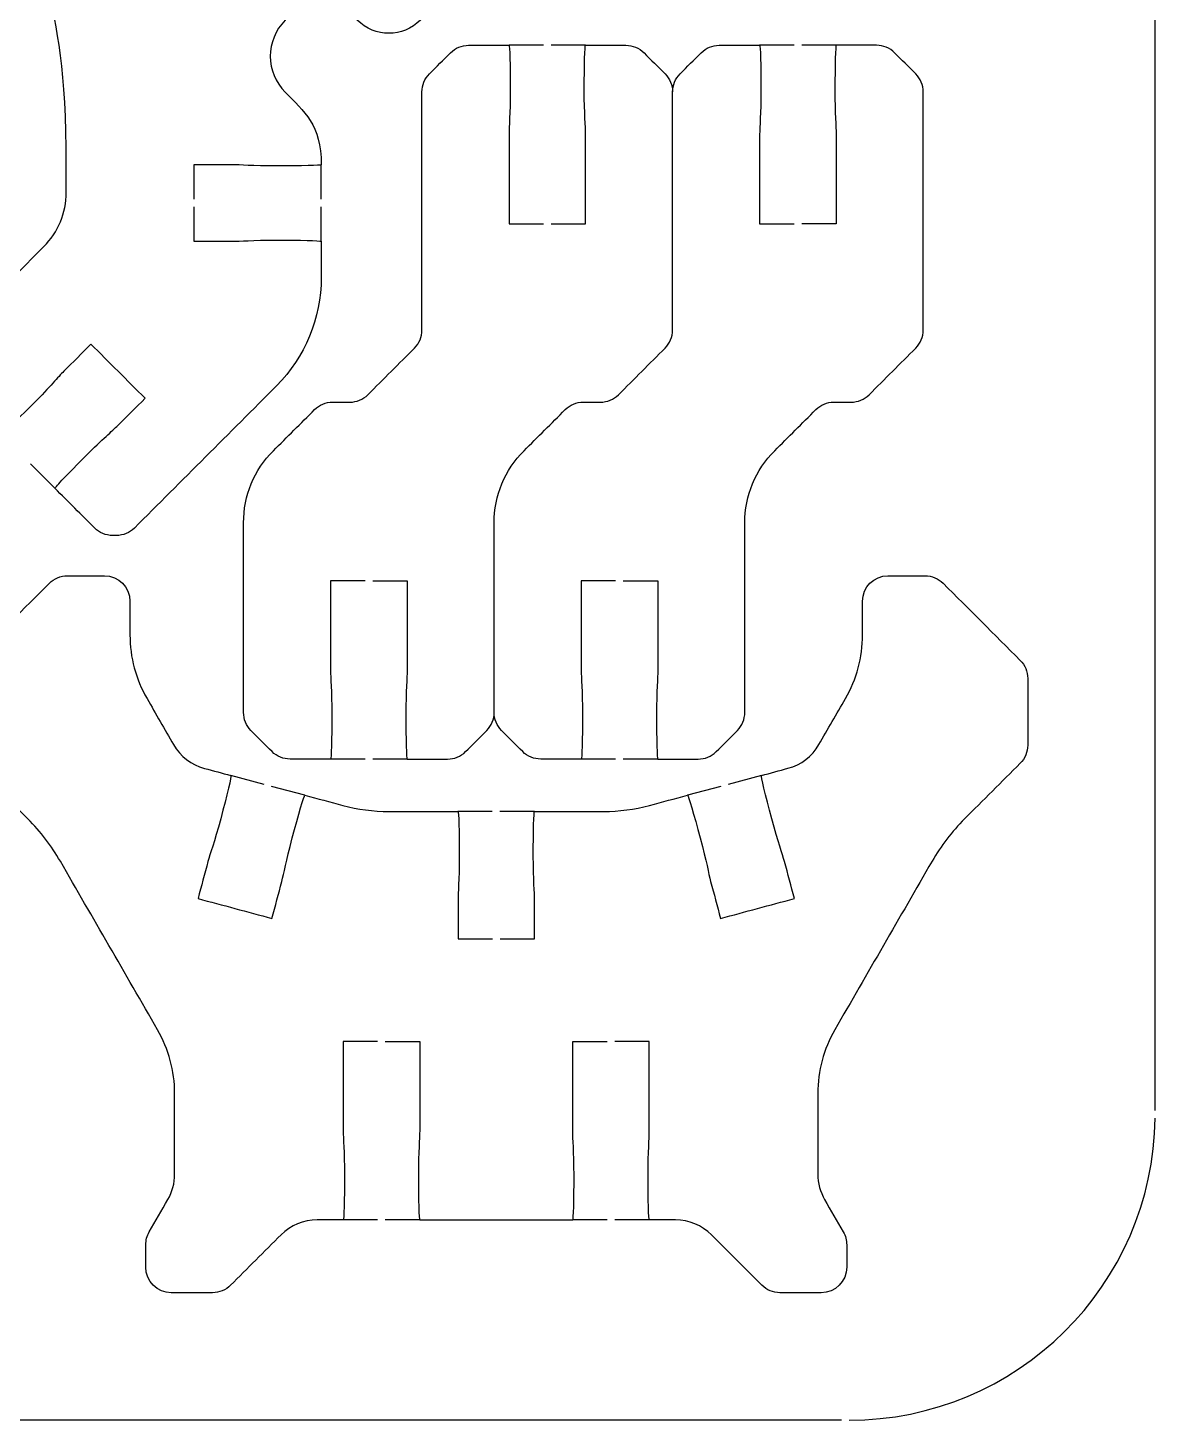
# Model space of a CAD drawing. Extents: x 0 to 265, y 230 to 450.
# Drawn here: x 220.8 to 265, y 230 to 284.6 of the extents above; entities that cross this region are included whole.
import ezdxf

# ---------------------------------------------------------------- set-up
doc = ezdxf.new("R2010")
doc.units = 0
doc.header["$MEASUREMENT"] = 0
doc.layers.add('DEFAULT', color=18, linetype='CONTINUOUS')

msp = doc.modelspace()

# ---------------------------------------------------------------- linework, layer by layer
at = {"layer": 'DEFAULT', "color": 1}
for points in [[(265, 242.15), (265, 437.85)], [(241.004, 283.93), (239.653, 283.93)], [(242.651, 283.93), (241.304, 283.93)], [(250.836, 283.93), (249.484, 283.93)], [(252.483, 283.93), (251.135, 283.93)], [(232.287, 277.894), (232.287, 279.245)], [(232.287, 276.243), (232.287, 277.594)], [(221.837, 266.556), (220.881, 267.512)], [(234.005, 255.93), (232.657, 255.93)], [(235.656, 255.93), (234.304, 255.93)], [(243.836, 255.93), (242.489, 255.93)], [(245.487, 255.93), (244.136, 255.93)], [(230.046, 254.939), (228.745, 255.288)], [(249.555, 255.288), (248.25, 254.939)], [(231.641, 254.512), (230.339, 254.861)], [(247.96, 254.861), (246.655, 254.512)], [(238.996, 253.877), (237.649, 253.877)], [(240.647, 253.877), (239.296, 253.877)], [(234.495, 237.857), (233.147, 237.857)], [(236.146, 237.857), (234.795, 237.857)], [(243.501, 237.857), (242.154, 237.857)], [(245.152, 237.857), (243.801, 237.857)], [(252.698, 230.001), (147.299, 230.001)]]:
    msp.add_lwpolyline(points, dxfattribs=at)
for points, knots in [([(227.214, 417.583), (227.214, 417.133), (227.214, 416.683), (227.214, 416.232), (228.38, 416.232), (229.547, 416.232), (230.713, 416.232), (231.048, 416.232), (231.496, 416.282), (232.466, 416.282), (233.433, 416.278), (234.216, 416.26), (234.216, 416.229), (234.216, 414.73), (234.216, 413.232), (234.216, 411.734), (234.209, 411.702), (233.43, 411.685), (232.463, 411.685), (231.496, 411.685), (231.048, 411.734), (230.713, 411.734), (229.547, 411.734), (228.38, 411.734), (227.214, 411.734), (227.214, 410.733), (227.214, 409.733), (227.214, 408.732), (228.381, 408.732), (229.549, 408.732), (230.717, 408.732), (231.048, 408.732), (231.496, 408.781), (232.463, 408.781), (233.433, 408.781), (234.216, 408.757), (234.216, 408.732), (234.216, 402.368), (222.31, 391.912), (222.31, 388.909), (222.299, 388.881), (221.52, 388.86), (220.56, 388.857), (219.594, 388.86), (219.146, 388.909), (218.81, 388.909), (218.309, 388.909), (217.809, 388.909), (217.308, 388.909), (217.309, 387.909), (217.31, 386.908), (217.311, 385.907), (217.81, 385.907), (218.308, 385.907), (218.807, 385.907), (219.146, 385.907), (219.594, 385.957), (220.56, 385.953), (221.523, 385.957), (222.306, 385.939), (222.306, 385.907), (222.68, 385.533), (223.054, 385.159), (223.428, 384.786), (223.615, 384.595), (223.721, 384.341), (223.721, 384.076), (223.722, 378.788), (223.723, 373.5), (223.725, 368.212), (223.725, 366.663), (224.345, 365.178), (225.45, 364.088), (226.554, 362.998), (227.122, 361.474), (227.122, 359.922), (227.122, 351.944), (227.122, 343.967), (227.122, 335.989), (227.122, 335.725), (227.228, 335.467), (227.415, 335.28), (227.747, 334.947), (228.08, 334.615), (228.413, 334.282), (228.6, 334.095), (228.706, 333.841), (228.706, 333.576), (228.706, 330.27), (228.706, 326.963), (228.706, 323.656), (228.706, 323.392), (228.6, 323.138), (228.413, 322.947), (228.039, 322.574), (227.665, 322.202), (227.291, 321.829), (227.284, 321.797), (226.505, 321.779), (225.538, 321.779), (224.571, 321.779), (224.123, 321.825), (223.788, 321.829), (223.29, 321.829), (222.791, 321.829), (222.292, 321.829), (222.291, 320.828), (222.29, 319.827), (222.289, 318.827), (222.79, 318.825), (223.291, 318.824), (223.792, 318.823), (224.123, 318.823), (224.571, 318.876), (225.538, 318.876), (226.508, 318.876), (227.291, 318.851), (227.291, 318.827), (227.665, 318.453), (228.039, 318.079), (228.413, 317.705), (228.6, 317.514), (228.706, 317.26), (228.706, 316.996), (228.706, 312.336), (228.706, 307.675), (228.706, 303.015), (228.706, 302.751), (228.812, 302.497), (228.999, 302.31), (229.275, 302.033), (229.551, 301.757), (229.828, 301.481), (230.015, 301.29), (230.12, 301.036), (230.12, 300.771), (230.12, 299.295), (230.12, 297.818), (230.12, 296.341), (230.12, 294.485), (230.858, 292.707), (232.17, 291.391), (233.505, 290.056), (234.839, 288.722), (236.174, 287.387), (236.859, 286.703), (236.859, 285.599), (236.174, 284.911), (235.493, 284.233), (234.386, 284.23), (233.701, 284.914), (232.918, 285.697), (231.652, 285.697), (230.872, 284.911), (230.092, 284.131), (230.096, 282.868), (230.872, 282.085), (231.616, 281.34), (232.287, 280.815), (232.287, 279.245), (232.279, 279.213), (231.503, 279.196), (230.537, 279.196), (229.57, 279.196), (229.122, 279.241), (228.787, 279.245), (228.288, 279.244), (227.79, 279.243), (227.291, 279.241), (227.291, 278.791), (227.291, 278.341), (227.291, 277.89)], [0, 0, 0, 0, 3.83, 3.83, 3.83, 13.75, 13.75, 13.75, 14.75, 14.75, 14.75, 15.75, 15.75, 15.75, 28.49, 28.49, 28.49, 29.49, 29.49, 29.49, 30.49, 30.49, 30.49, 40.41, 40.41, 40.41, 48.92, 48.92, 48.92, 58.85, 58.85, 58.85, 59.85, 59.85, 59.85, 60.85, 60.85, 60.85, 61.85, 61.85, 61.85, 62.85, 62.85, 62.85, 63.85, 63.85, 63.85, 68.11, 68.11, 68.11, 76.620006, 76.620006, 76.620006, 80.860006, 80.860006, 80.860006, 81.860006, 81.860006, 81.860006, 82.860006, 82.860006, 82.860006, 87.357205, 87.357205, 87.357205, 88.357205, 88.357205, 88.357205, 133.327206, 133.327206, 133.327206, 134.327206, 134.327206, 134.327206, 135.327206, 135.327206, 135.327206, 203.167206, 203.167206, 203.167206, 204.167206, 204.167206, 204.167206, 208.16943, 208.16943, 208.16943, 209.16943, 209.16943, 209.16943, 237.28943, 237.28943, 237.28943, 238.28943, 238.28943, 238.28943, 242.779564, 242.779564, 242.779564, 243.779564, 243.779564, 243.779564, 244.779564, 244.779564, 244.779564, 249.019564, 249.019564, 249.019564, 257.52957, 257.52957, 257.52957, 261.789582, 261.789582, 261.789582, 262.789582, 262.789582, 262.789582, 263.789582, 263.789582, 263.789582, 268.286781, 268.286781, 268.286781, 269.286781, 269.286781, 269.286781, 308.916781, 308.916781, 308.916781, 309.916781, 309.916781, 309.916781, 313.240183, 313.240183, 313.240183, 314.240183, 314.240183, 314.240183, 326.800183, 326.800183, 326.800183, 327.800183, 327.800183, 327.800183, 343.851507, 343.851507, 343.851507, 344.851507, 344.851507, 344.851507, 345.851507, 345.851507, 345.851507, 346.851507, 346.851507, 346.851507, 347.851507, 347.851507, 347.851507, 348.851507, 348.851507, 348.851507, 349.851507, 349.851507, 349.851507, 350.851507, 350.851507, 350.851507, 355.091518, 355.091518, 355.091518, 358.921518, 358.921518, 358.921518, 358.921518]), ([(227.288, 277.59), (227.288, 277.141), (227.288, 276.692), (227.288, 276.243), (227.787, 276.243), (228.287, 276.243), (228.787, 276.243), (229.122, 276.239), (229.57, 276.292), (230.537, 276.292), (231.461, 276.292), (232.216, 276.271), (232.287, 276.243), (232.287, 275.767), (232.287, 275.29), (232.287, 274.814), (232.287, 273.223), (231.655, 271.699), (230.533, 270.574), (228.675, 268.713), (226.817, 266.853), (224.959, 264.993), (224.772, 264.806), (224.518, 264.703), (224.254, 264.703), (224.203, 264.703), (224.153, 264.703), (224.102, 264.703), (223.838, 264.703), (223.583, 264.806), (223.397, 264.996), (222.879, 265.514), (222.362, 266.031), (221.844, 266.549), (221.844, 266.591), (222.377, 267.155), (223.044, 267.819), (223.725, 268.503), (224.077, 268.785), (224.314, 269.025), (224.668, 269.378), (225.022, 269.731), (225.376, 270.083), (224.668, 270.791), (223.96, 271.499), (223.252, 272.207), (222.898, 271.853), (222.544, 271.499), (222.19, 271.145), (221.957, 270.909), (221.671, 270.56), (220.991, 269.872), (220.32, 269.208), (219.763, 268.679), (219.717, 268.679), (219.034, 269.363), (218.351, 270.046), (217.667, 270.729), (217.48, 270.916), (217.375, 271.17), (217.375, 271.434), (217.375, 271.484), (217.375, 271.533), (217.375, 271.583), (217.375, 271.851), (217.48, 272.105), (217.667, 272.292), (218.914, 273.539), (220.16, 274.787), (221.407, 276.035), (221.971, 276.596), (222.285, 277.358), (222.285, 278.155), (222.285, 278.518), (222.285, 278.882), (222.285, 279.245), (222.285, 286.671), (220.828, 285.99), (220.818, 292.661), (220.818, 293.677), (220.084, 294.587), (219.075, 294.714), (217.858, 294.866), (216.817, 293.921), (216.817, 292.732), (216.817, 291.871), (217.364, 291.137), (218.126, 290.858), (219.04, 290.523), (219.509, 289.507), (219.174, 288.594), (218.877, 287.782), (218.038, 287.274), (217.226, 287.468), (214.933, 288.012), (213.318, 290.255), (213.321, 292.732), (213.321, 299.057), (217.29, 300.898), (217.29, 309.245), (217.29, 310.107), (217.29, 310.969), (217.29, 311.831), (217.29, 312.096), (217.184, 312.35), (216.997, 312.54), (216.721, 312.815), (216.444, 313.09), (216.168, 313.366), (215.981, 313.556), (215.875, 313.81), (215.875, 314.075), (215.876, 317.381), (215.878, 320.688), (215.879, 323.995), (215.879, 324.259), (215.985, 324.513), (216.172, 324.704), (216.546, 325.078), (216.92, 325.452), (217.293, 325.826), (217.301, 325.854), (218.077, 325.875), (219.04, 325.875), (220.01, 325.875), (220.454, 325.829), (220.793, 325.826), (221.292, 325.826), (221.79, 325.826), (222.289, 325.826), (222.289, 326.276), (222.289, 326.727), (222.289, 327.177)], [0, 0, 0, 0, 3.82, 3.82, 3.82, 8.07, 8.07, 8.07, 9.07, 9.07, 9.07, 10.07, 10.07, 10.07, 14.12, 14.12, 14.12, 15.12, 15.12, 15.12, 37.478721, 37.478721, 37.478721, 38.478721, 38.478721, 38.478721, 38.908721, 38.908721, 38.908721, 39.908721, 39.908721, 39.908721, 46.131261, 46.131261, 46.131261, 47.131261, 47.131261, 47.131261, 48.131261, 48.131261, 48.131261, 52.380978, 52.380978, 52.380978, 60.894544, 60.894544, 60.894544, 65.151327, 65.151327, 65.151327, 66.151327, 66.151327, 66.151327, 67.151327, 67.151327, 67.151327, 75.367907, 75.367907, 75.367907, 76.367907, 76.367907, 76.367907, 76.787907, 76.787907, 76.787907, 77.787907, 77.787907, 77.787907, 92.785644, 92.785644, 92.785644, 93.785644, 93.785644, 93.785644, 96.875644, 96.875644, 96.875644, 97.875644, 97.875644, 97.875644, 98.875644, 98.875644, 98.875644, 99.875644, 99.875644, 99.875644, 100.875644, 100.875644, 100.875644, 101.875644, 101.875644, 101.875644, 102.875644, 102.875644, 102.875644, 103.885644, 103.885644, 103.885644, 104.885644, 104.885644, 104.885644, 112.215644, 112.215644, 112.215644, 113.215644, 113.215644, 113.215644, 116.531982, 116.531982, 116.531982, 117.531982, 117.531982, 117.531982, 145.651984, 145.651984, 145.651984, 146.651984, 146.651984, 146.651984, 151.149183, 151.149183, 151.149183, 152.149183, 152.149183, 152.149183, 153.149183, 153.149183, 153.149183, 157.389183, 157.389183, 157.389183, 161.219183, 161.219183, 161.219183, 161.219183]), ([(234.005, 262.929), (233.554, 262.929), (233.104, 262.929), (232.653, 262.929), (232.653, 261.762), (232.653, 260.596), (232.653, 259.429), (232.653, 259.094), (232.703, 258.646), (232.703, 257.68), (232.703, 256.713), (232.682, 255.93), (232.653, 255.93), (232.124, 255.93), (231.595, 255.93), (231.066, 255.93), (230.801, 255.93), (230.547, 256.036), (230.36, 256.223), (230.084, 256.499), (229.808, 256.775), (229.531, 257.052), (229.341, 257.242), (229.239, 257.496), (229.239, 257.761), (229.239, 260.24), (229.239, 262.719), (229.239, 265.197), (229.239, 266.259), (229.658, 267.275), (230.41, 268.027), (230.948, 268.564), (231.487, 269.101), (232.025, 269.639), (232.212, 269.829), (232.466, 269.932), (232.731, 269.932), (232.957, 269.932), (233.183, 269.932), (233.408, 269.932), (233.673, 269.932), (233.927, 270.037), (234.117, 270.224), (234.727, 270.834), (235.336, 271.443), (235.945, 272.052), (236.132, 272.242), (236.238, 272.496), (236.238, 272.761), (236.238, 275.875), (236.238, 278.989), (236.238, 282.102), (236.238, 282.367), (236.34, 282.621), (236.53, 282.808), (236.807, 283.084), (237.083, 283.361), (237.359, 283.637), (237.546, 283.828), (237.8, 283.93), (238.065, 283.93), (238.594, 283.93), (239.123, 283.93), (239.653, 283.93), (239.681, 283.93), (239.702, 283.147), (239.702, 282.18), (239.702, 281.213), (239.653, 280.765), (239.653, 280.43), (239.653, 279.264), (239.653, 278.097), (239.653, 276.931), (240.103, 276.931), (240.553, 276.931), (241.004, 276.931)], [0, 0, 0, 0, 3.83, 3.83, 3.83, 13.75, 13.75, 13.75, 14.75, 14.75, 14.75, 15.75, 15.75, 15.75, 20.25, 20.25, 20.25, 21.25, 21.25, 21.25, 24.573402, 24.573402, 24.573402, 25.573402, 25.573402, 25.573402, 46.653402, 46.653402, 46.653402, 47.653402, 47.653402, 47.653402, 54.123433, 54.123433, 54.123433, 55.123433, 55.123433, 55.123433, 57.043433, 57.043433, 57.043433, 58.043433, 58.043433, 58.043433, 65.369059, 65.369059, 65.369059, 66.369059, 66.369059, 66.369059, 92.849059, 92.849059, 92.849059, 93.849059, 93.849059, 93.849059, 97.172461, 97.172461, 97.172461, 98.172461, 98.172461, 98.172461, 102.672461, 102.672461, 102.672461, 103.672461, 103.672461, 103.672461, 104.672461, 104.672461, 104.672461, 114.592461, 114.592461, 114.592461, 118.422461, 118.422461, 118.422461, 118.422461]), ([(243.836, 262.929), (243.386, 262.929), (242.936, 262.929), (242.485, 262.929), (242.485, 261.762), (242.485, 260.596), (242.485, 259.429), (242.485, 259.094), (242.535, 258.646), (242.535, 257.68), (242.535, 256.713), (242.514, 255.93), (242.485, 255.93), (241.956, 255.93), (241.427, 255.93), (240.898, 255.93), (240.633, 255.93), (240.379, 256.036), (240.192, 256.223), (239.916, 256.499), (239.64, 256.775), (239.363, 257.052), (239.173, 257.242), (239.07, 257.496), (239.07, 257.761), (239.07, 260.24), (239.07, 262.719), (239.07, 265.197), (239.07, 266.259), (239.49, 267.275), (240.242, 268.027), (240.78, 268.564), (241.319, 269.101), (241.857, 269.639), (242.044, 269.829), (242.298, 269.932), (242.563, 269.932), (242.789, 269.932), (243.014, 269.932), (243.24, 269.932), (243.505, 269.932), (243.759, 270.037), (243.949, 270.224), (244.558, 270.834), (245.168, 271.443), (245.777, 272.052), (245.964, 272.242), (246.07, 272.496), (246.07, 272.761), (246.07, 275.875), (246.07, 278.989), (246.07, 282.102), (246.07, 282.367), (246.172, 282.621), (246.362, 282.808), (246.639, 283.084), (246.915, 283.361), (247.191, 283.637), (247.378, 283.828), (247.632, 283.93), (247.897, 283.93), (248.426, 283.93), (248.955, 283.93), (249.484, 283.93), (249.513, 283.93), (249.534, 283.147), (249.534, 282.18), (249.534, 281.213), (249.484, 280.765), (249.484, 280.43), (249.484, 279.264), (249.484, 278.097), (249.484, 276.931), (249.935, 276.931), (250.385, 276.931), (250.836, 276.931)], [0, 0, 0, 0, 3.83, 3.83, 3.83, 13.75, 13.75, 13.75, 14.75, 14.75, 14.75, 15.75, 15.75, 15.75, 20.25, 20.25, 20.25, 21.25, 21.25, 21.25, 24.573402, 24.573402, 24.573402, 25.573402, 25.573402, 25.573402, 46.653402, 46.653402, 46.653402, 47.653402, 47.653402, 47.653402, 54.123433, 54.123433, 54.123433, 55.123433, 55.123433, 55.123433, 57.043433, 57.043433, 57.043433, 58.043433, 58.043433, 58.043433, 65.369059, 65.369059, 65.369059, 66.369059, 66.369059, 66.369059, 92.849059, 92.849059, 92.849059, 93.849059, 93.849059, 93.849059, 97.172461, 97.172461, 97.172461, 98.172461, 98.172461, 98.172461, 102.672461, 102.672461, 102.672461, 103.672461, 103.672461, 103.672461, 104.672461, 104.672461, 104.672461, 114.592461, 114.592461, 114.592461, 118.422461, 118.422461, 118.422461, 118.422461]), ([(241.304, 276.931), (241.754, 276.931), (242.204, 276.931), (242.655, 276.931), (242.655, 278.097), (242.655, 279.264), (242.655, 280.43), (242.655, 280.765), (242.605, 281.213), (242.605, 282.18), (242.605, 283.147), (242.626, 283.93), (242.655, 283.93), (243.183, 283.93), (243.711, 283.93), (244.239, 283.93), (244.503, 283.93), (244.757, 283.828), (244.948, 283.637), (245.224, 283.361), (245.5, 283.084), (245.777, 282.808), (245.964, 282.621), (246.07, 282.367), (246.07, 282.102)], [0, 0, 0, 0, 3.83, 3.83, 3.83, 13.75, 13.75, 13.75, 14.75, 14.75, 14.75, 15.75, 15.75, 15.75, 20.24, 20.24, 20.24, 21.24, 21.24, 21.24, 24.563402, 24.563402, 24.563402, 25.563402, 25.563402, 25.563402, 25.563402]), ([(244.136, 262.929), (244.587, 262.929), (245.037, 262.929), (245.487, 262.929), (245.487, 261.762), (245.487, 260.596), (245.487, 259.429), (245.487, 259.094), (245.438, 258.646), (245.438, 257.68), (245.438, 256.713), (245.459, 255.93), (245.487, 255.93), (246.015, 255.93), (246.543, 255.93), (247.071, 255.93), (247.336, 255.93), (247.59, 256.036), (247.781, 256.223), (248.057, 256.499), (248.333, 256.775), (248.61, 257.052), (248.797, 257.242), (248.902, 257.496), (248.902, 257.761), (248.902, 260.24), (248.902, 262.719), (248.902, 265.197), (248.902, 266.259), (249.322, 267.275), (250.074, 268.027), (250.612, 268.564), (251.151, 269.101), (251.689, 269.639), (251.876, 269.829), (252.13, 269.932), (252.395, 269.932), (252.621, 269.932), (252.846, 269.932), (253.072, 269.932), (253.337, 269.932), (253.591, 270.037), (253.781, 270.224), (254.39, 270.834), (255, 271.443), (255.609, 272.052), (255.796, 272.242), (255.901, 272.496), (255.901, 272.761), (255.901, 275.875), (255.901, 278.989), (255.901, 282.102), (255.901, 282.367), (255.796, 282.621), (255.609, 282.808), (255.332, 283.084), (255.056, 283.361), (254.78, 283.637), (254.589, 283.828), (254.335, 283.93), (254.071, 283.93), (253.543, 283.93), (253.015, 283.93), (252.487, 283.93), (252.458, 283.93), (252.437, 283.147), (252.437, 282.18), (252.437, 281.213), (252.487, 280.765), (252.487, 280.43), (252.487, 279.264), (252.487, 278.097), (252.487, 276.931), (252.036, 276.931), (251.586, 276.931), (251.135, 276.931)], [0, 0, 0, 0, 3.83, 3.83, 3.83, 13.75, 13.75, 13.75, 14.75, 14.75, 14.75, 15.75, 15.75, 15.75, 20.24, 20.24, 20.24, 21.24, 21.24, 21.24, 24.563402, 24.563402, 24.563402, 25.563402, 25.563402, 25.563402, 46.643402, 46.643402, 46.643402, 47.643402, 47.643402, 47.643402, 54.113433, 54.113433, 54.113433, 55.113433, 55.113433, 55.113433, 57.033433, 57.033433, 57.033433, 58.033433, 58.033433, 58.033433, 65.359059, 65.359059, 65.359059, 66.359059, 66.359059, 66.359059, 92.839059, 92.839059, 92.839059, 93.839059, 93.839059, 93.839059, 97.162461, 97.162461, 97.162461, 98.162461, 98.162461, 98.162461, 102.652461, 102.652461, 102.652461, 103.652461, 103.652461, 103.652461, 104.652461, 104.652461, 104.652461, 114.572461, 114.572461, 114.572461, 118.402461, 118.402461, 118.402461, 118.402461]), ([(234.495, 244.856), (234.046, 244.856), (233.597, 244.856), (233.147, 244.856), (233.147, 243.69), (233.147, 242.523), (233.147, 241.357), (233.147, 241.022), (233.197, 240.573), (233.197, 239.607), (233.197, 238.64), (233.176, 237.857), (233.147, 237.857), (232.806, 237.857), (232.465, 237.857), (232.124, 237.857), (231.592, 237.857), (231.084, 237.649), (230.71, 237.271), (230.05, 236.612), (229.39, 235.952), (228.731, 235.292), (228.544, 235.105), (228.286, 235), (228.021, 235), (227.482, 235), (226.942, 235), (226.402, 235), (225.852, 235), (225.404, 235.448), (225.404, 236.001), (225.404, 236.295), (225.404, 236.589), (225.404, 236.883), (225.404, 237.06), (225.45, 237.233), (225.538, 237.384), (225.781, 237.807), (226.025, 238.229), (226.268, 238.651), (226.445, 238.954), (226.536, 239.3), (226.536, 239.649), (226.536, 240.705), (226.536, 241.761), (226.536, 242.817), (226.536, 243.692), (226.303, 244.556), (225.866, 245.315), (224.595, 247.517), (223.324, 249.72), (222.052, 251.922), (221.703, 252.529), (221.276, 253.087), (220.779, 253.584), (220.051, 254.312), (219.323, 255.04), (218.595, 255.768), (218.408, 255.955), (218.302, 256.212), (218.302, 256.477), (218.302, 257.35), (218.302, 258.224), (218.302, 259.098), (218.302, 259.362), (218.408, 259.616), (218.595, 259.803), (219.604, 260.812), (220.613, 261.821), (221.622, 262.83), (221.809, 263.017), (222.063, 263.123), (222.328, 263.123), (222.812, 263.123), (223.297, 263.123), (223.781, 263.123), (224.335, 263.123), (224.783, 262.675), (224.783, 262.125), (224.783, 261.684), (224.783, 261.243), (224.783, 260.802), (224.783, 259.923), (225.012, 259.063), (225.453, 258.304), (225.799, 257.703), (226.145, 257.102), (226.49, 256.501), (226.758, 256.039), (227.192, 255.704), (227.704, 255.567), (228.051, 255.474), (228.398, 255.381), (228.745, 255.288), (228.773, 255.281), (228.589, 254.519), (228.342, 253.587), (228.092, 252.653), (227.926, 252.233), (227.842, 251.908), (227.712, 251.426), (227.583, 250.944), (227.453, 250.462), (228.42, 250.202), (229.387, 249.942), (230.353, 249.682), (230.483, 250.166), (230.612, 250.649), (230.741, 251.132), (230.826, 251.457), (230.897, 251.901), (231.147, 252.836), (231.394, 253.764), (231.616, 254.512), (231.644, 254.512), (232.141, 254.38), (232.637, 254.248), (233.133, 254.117), (233.722, 253.958), (234.329, 253.877), (234.939, 253.877), (235.843, 253.877), (236.746, 253.877), (237.649, 253.877), (237.677, 253.877), (237.702, 253.094), (237.702, 252.127), (237.702, 251.16), (237.652, 250.712), (237.652, 250.377), (237.652, 249.877), (237.652, 249.378), (237.652, 248.878), (238.101, 248.878), (238.551, 248.878), (239, 248.878)], [0, 0, 0, 0, 3.82, 3.82, 3.82, 13.74, 13.74, 13.74, 14.74, 14.74, 14.74, 15.74, 15.74, 15.74, 18.64, 18.64, 18.64, 19.64, 19.64, 19.64, 27.573738, 27.573738, 27.573738, 28.573738, 28.573738, 28.573738, 33.163738, 33.163738, 33.163738, 34.163738, 34.163738, 34.163738, 36.663738, 36.663738, 36.663738, 37.663738, 37.663738, 37.663738, 41.80777, 41.80777, 41.80777, 42.80777, 42.80777, 42.80777, 51.78777, 51.78777, 51.78777, 52.78777, 52.78777, 52.78777, 74.413426, 74.413426, 74.413426, 75.413426, 75.413426, 75.413426, 84.167408, 84.167408, 84.167408, 85.167408, 85.167408, 85.167408, 92.597408, 92.597408, 92.597408, 93.597408, 93.597408, 93.597408, 105.73136, 105.73136, 105.73136, 106.73136, 106.73136, 106.73136, 110.85136, 110.85136, 110.85136, 111.85136, 111.85136, 111.85136, 115.60136, 115.60136, 115.60136, 116.60136, 116.60136, 116.60136, 122.496757, 122.496757, 122.496757, 123.496757, 123.496757, 123.496757, 126.550705, 126.550705, 126.550705, 127.550705, 127.550705, 127.550705, 128.550705, 128.550705, 128.550705, 132.795702, 132.795702, 132.795702, 141.307606, 141.307606, 141.307606, 145.562262, 145.562262, 145.562262, 146.562262, 146.562262, 146.562262, 147.562262, 147.562262, 147.562262, 151.928359, 151.928359, 151.928359, 152.928359, 152.928359, 152.928359, 160.608359, 160.608359, 160.608359, 161.608359, 161.608359, 161.608359, 162.608359, 162.608359, 162.608359, 166.858359, 166.858359, 166.858359, 170.678359, 170.678359, 170.678359, 170.678359]), ([(234.304, 262.929), (234.755, 262.929), (235.205, 262.929), (235.656, 262.929), (235.656, 261.762), (235.656, 260.596), (235.656, 259.429), (235.656, 259.094), (235.606, 258.646), (235.606, 257.68), (235.606, 256.713), (235.627, 255.93), (235.656, 255.93), (236.184, 255.93), (236.712, 255.93), (237.24, 255.93), (237.504, 255.93), (237.758, 256.036), (237.949, 256.223), (238.225, 256.499), (238.501, 256.775), (238.778, 257.052), (238.965, 257.242), (239.07, 257.496), (239.07, 257.761)], [0, 0, 0, 0, 3.83, 3.83, 3.83, 13.75, 13.75, 13.75, 14.75, 14.75, 14.75, 15.75, 15.75, 15.75, 20.24, 20.24, 20.24, 21.24, 21.24, 21.24, 24.563402, 24.563402, 24.563402, 25.563402, 25.563402, 25.563402, 25.563402]), ([(239.3, 248.878), (239.751, 248.878), (240.203, 248.878), (240.654, 248.878), (240.654, 249.378), (240.654, 249.877), (240.654, 250.377), (240.654, 250.712), (240.605, 251.16), (240.605, 252.127), (240.605, 253.094), (240.626, 253.877), (240.654, 253.877), (241.556, 253.877), (242.458, 253.877), (243.36, 253.877), (243.971, 253.877), (244.577, 253.958), (245.17, 254.117), (245.665, 254.248), (246.16, 254.38), (246.655, 254.512), (246.687, 254.512), (246.906, 253.764), (247.156, 252.836), (247.407, 251.901), (247.474, 251.457), (247.562, 251.132), (247.691, 250.649), (247.821, 250.166), (247.95, 249.682), (248.916, 249.942), (249.883, 250.202), (250.85, 250.462), (250.72, 250.944), (250.591, 251.426), (250.462, 251.908), (250.373, 252.233), (250.211, 252.653), (249.961, 253.587), (249.71, 254.519), (249.53, 255.281), (249.555, 255.288), (249.902, 255.382), (250.249, 255.476), (250.596, 255.57), (251.107, 255.704), (251.545, 256.039), (251.809, 256.501), (252.156, 257.102), (252.503, 257.703), (252.85, 258.304), (253.287, 259.063), (253.52, 259.923), (253.52, 260.802), (253.52, 261.243), (253.52, 261.684), (253.52, 262.125), (253.52, 262.675), (253.968, 263.123), (254.519, 263.123), (255.003, 263.123), (255.488, 263.123), (255.972, 263.123), (256.237, 263.123), (256.494, 263.017), (256.681, 262.83), (257.69, 261.821), (258.699, 260.812), (259.708, 259.803), (259.895, 259.616), (260.001, 259.362), (260.001, 259.098), (260.001, 258.224), (260.001, 257.35), (260.001, 256.477), (260.001, 256.212), (259.895, 255.955), (259.708, 255.768), (258.979, 255.04), (258.25, 254.312), (257.521, 253.584), (257.027, 253.087), (256.6, 252.529), (256.247, 251.922), (254.976, 249.72), (253.705, 247.517), (252.434, 245.315), (251.996, 244.556), (251.767, 243.692), (251.767, 242.817), (251.767, 241.761), (251.767, 240.705), (251.767, 239.649), (251.767, 239.3), (251.859, 238.954), (252.035, 238.651), (252.278, 238.229), (252.522, 237.807), (252.765, 237.384), (252.853, 237.233), (252.899, 237.06), (252.899, 236.883), (252.899, 236.589), (252.899, 236.295), (252.899, 236.001), (252.899, 235.448), (252.451, 235), (251.897, 235), (251.358, 235), (250.818, 235), (250.278, 235), (250.014, 235), (249.76, 235.105), (249.573, 235.292), (248.913, 235.952), (248.253, 236.612), (247.594, 237.271), (247.216, 237.649), (246.708, 237.857), (246.179, 237.857), (245.838, 237.857), (245.497, 237.857), (245.156, 237.857), (245.128, 237.857), (245.106, 238.64), (245.106, 239.607), (245.106, 240.573), (245.156, 241.022), (245.156, 241.357), (245.156, 242.523), (245.156, 243.69), (245.156, 244.856), (244.704, 244.856), (244.253, 244.856), (243.801, 244.856)], [0, 0, 0, 0, 3.84, 3.84, 3.84, 8.09, 8.09, 8.09, 9.09, 9.09, 9.09, 10.09, 10.09, 10.09, 17.76, 17.76, 17.76, 18.76, 18.76, 18.76, 23.116432, 23.116432, 23.116432, 24.116432, 24.116432, 24.116432, 25.116432, 25.116432, 25.116432, 29.371088, 29.371088, 29.371088, 37.882992, 37.882992, 37.882992, 42.127989, 42.127989, 42.127989, 43.127989, 43.127989, 43.127989, 44.127989, 44.127989, 44.127989, 47.184539, 47.184539, 47.184539, 48.184539, 48.184539, 48.184539, 54.084929, 54.084929, 54.084929, 55.084929, 55.084929, 55.084929, 58.834929, 58.834929, 58.834929, 59.834929, 59.834929, 59.834929, 63.954929, 63.954929, 63.954929, 64.954929, 64.954929, 64.954929, 77.088881, 77.088881, 77.088881, 78.088881, 78.088881, 78.088881, 85.518881, 85.518881, 85.518881, 86.518881, 86.518881, 86.518881, 95.279937, 95.279937, 95.279937, 96.279937, 96.279937, 96.279937, 117.905593, 117.905593, 117.905593, 118.905593, 118.905593, 118.905593, 127.885593, 127.885593, 127.885593, 128.885593, 128.885593, 128.885593, 133.029625, 133.029625, 133.029625, 134.029625, 134.029625, 134.029625, 136.529625, 136.529625, 136.529625, 137.529625, 137.529625, 137.529625, 142.119625, 142.119625, 142.119625, 143.119625, 143.119625, 143.119625, 151.053363, 151.053363, 151.053363, 152.053363, 152.053363, 152.053363, 154.953363, 154.953363, 154.953363, 155.953363, 155.953363, 155.953363, 156.953363, 156.953363, 156.953363, 166.873363, 166.873363, 166.873363, 170.713363, 170.713363, 170.713363, 170.713363]), ([(234.795, 244.856), (235.246, 244.856), (235.698, 244.856), (236.149, 244.856), (236.149, 243.69), (236.149, 242.523), (236.149, 241.357), (236.149, 241.022), (236.1, 240.573), (236.1, 239.607), (236.1, 238.64), (236.121, 237.857), (236.149, 237.857), (238.151, 237.857), (240.152, 237.857), (242.154, 237.857), (242.182, 237.857), (242.203, 238.64), (242.203, 239.607), (242.203, 240.573), (242.154, 241.022), (242.154, 241.357), (242.154, 242.523), (242.154, 243.69), (242.154, 244.856), (242.603, 244.856), (243.052, 244.856), (243.501, 244.856)], [0, 0, 0, 0, 3.84, 3.84, 3.84, 13.76, 13.76, 13.76, 14.76, 14.76, 14.76, 15.76, 15.76, 15.76, 32.78, 32.78, 32.78, 33.78, 33.78, 33.78, 34.78, 34.78, 34.78, 44.7, 44.7, 44.7, 48.52, 48.52, 48.52, 48.52])]:
    msp.add_open_spline(points, degree=3, knots=knots, dxfattribs=at)
msp.add_open_spline([(252.998, 230.001), (259.577, 230.001), (264.918, 235.292), (265, 241.851)], degree=3, dxfattribs=at)

doc.saveas('drawing.dxf')
